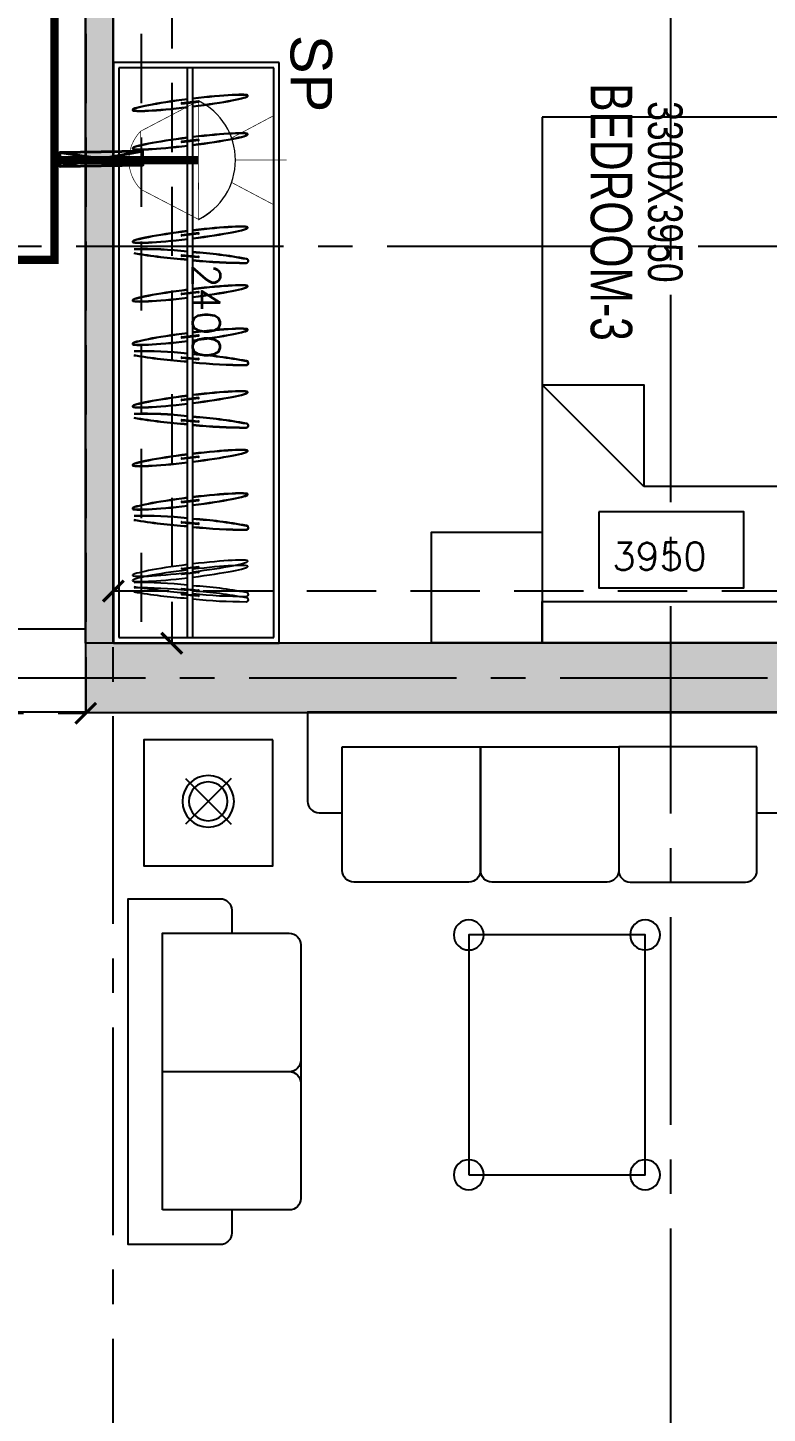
# Model space of a CAD drawing. Header units: millimetres. Extents: x -414464 to 1686, y -90036 to 108605.
# Drawn here: x -107550 to -104875, y -80968 to -75960 of the extents above; entities that cross this region are included whole.
import ezdxf

# ---------------------------------------------------------------- set-up
doc = ezdxf.new("R2010")
doc.units = ezdxf.units.MM
doc.header["$LTSCALE"] = 1000
doc.header["$MEASUREMENT"] = 0
for name, pattern in [('$1$AUDIT_D_120904163729-0', [0]), ('$36$HIDDEN', [0.375, 0.25, -0.125]), ('3BHK-A$1$AUDIT_D_120904163729-0', [0]), ('AUDIT_D_120904163729-0', [0]), ('T8(T9 IS SIMILAR) - DIMENSION & TEXTING$1$( Hidden )', [0.375, 0.25, -0.125]), ('T8(T9 IS SIMILAR) - DIMENSION & TEXTING$1$3BHK-D$0$HIDDEN', [0.375, 0.25, -0.125]), ('T8(T9 IS SIMILAR) - DIMENSION & TEXTING$1$AUDIT_D_120904163729-0', [0]), ('T8(T9 IS SIMILAR) - DIMENSION & TEXTING$1$HIDDEN', [0.375, 0.25, -0.125]), ('T8(T9 IS SIMILAR)$1$$0$HIDDEN', [0.375, 0.25, -0.125]), ('T8_REFUGE COLUMNS$1$CENTER2', [1.125, 0.75, -0.125, 0.125, -0.125])]:
    doc.linetypes.add(name, pattern=pattern)
doc.layers.get('0').update_dxf_attribs({"linetype": 'AUDIT_D_120904163729-0'})
for name, color, linetype in [('$0$A-HATCH -160', 251, '$1$AUDIT_D_120904163729-0'), ('$21$A-DIMENSIONS', 2, '$36$HIDDEN'), ('3BHK-A$1$a-furniture', 8, 'Continuous'), ('3BHK-A$1$A-HATCH -160', 251, '3BHK-A$1$AUDIT_D_120904163729-0'), ('a-rcc', 3, 'Continuous'), ('T8(T9 IS SIMILAR) - DIMENSION & TEXTING$1$A-DIMENSIONS', 2, 'T8(T9 IS SIMILAR) - DIMENSION & TEXTING$1$HIDDEN'), ('T8(T9 IS SIMILAR) - DIMENSION & TEXTING$1$A-FIRE FIGHTING', 7, 'T8(T9 IS SIMILAR) - DIMENSION & TEXTING$1$AUDIT_D_120904163729-0'), ('T8(T9 IS SIMILAR)$1$$6$a-beam 2', 50, 'Continuous'), ('T8(T9 IS SIMILAR)$1$S-BEAM', 20, 'T8(T9 IS SIMILAR)$1$$0$HIDDEN'), ('T8_REFUGE COLUMNS$1$A-CENTERLINE', 193, 'T8_REFUGE COLUMNS$1$CENTER2'), ('T8_REFUGE COLUMNS$1$A-RCC COLS', 3, 'Continuous'), ('T8_TYPICAL COLUMNS$1$A-RCC COLS', 3, 'Continuous')]:
    doc.layers.add(name, color=color, linetype=linetype)
for name, color, linetype, lineweight in [('3BHK-A$1$$1$A-WALL- 160', 6, 'Continuous', 30), ('T8(T9 IS SIMILAR) - DIMENSION & TEXTING$1$a-Text', 4, 'Continuous', 0), ('T8(T9 IS SIMILAR) - DIMENSION & TEXTING$1$a-TEXT -R SIZE', 4, 'Continuous', 0), ('T8(T9 IS SIMILAR) - DIMENSION & TEXTING$1$U-IPD-WS-FIRE', 1, 'Continuous', 40), ('T8(T9 IS SIMILAR) - DIMENSION & TEXTING$1$U-IPD-WS-SP', 1, 'Continuous', 5), ('T8(T9 IS SIMILAR) - DIMENSION & TEXTING$1$U-IPD-WS-TEXT', 7, 'Continuous', 0), ('T8(T9 IS SIMILAR)$1$D&W', 8, 'Continuous', 25)]:
    doc.layers.add(name, color=color, linetype=linetype, lineweight=lineweight)
doc.layers.add('T8(T9 IS SIMILAR) - DIMENSION & TEXTING$1$U-IPD-SP-SLEV-50', color=7, linetype='T8(T9 IS SIMILAR) - DIMENSION & TEXTING$1$3BHK-D$0$HIDDEN', lineweight=40, true_color=0x2f0dd9)
doc.layers.add('T8_REFUGE COLUMNS$1$COL-HATCH', color=7, linetype='Continuous', lineweight=25, true_color=0xa3a3a3)
doc.styles.add('T8(T9 IS SIMILAR) - DIMENSION & TEXTING$1$arial', font='sanss___.ttf')
doc.styles.add('T8(T9 IS SIMILAR) - DIMENSION & TEXTING$1$ARIAL ARROW', font='swisscl.ttf')
doc.styles.add('T8(T9 IS SIMILAR) - DIMENSION & TEXTING$1$Romans 1', font='romans.shx', dxfattribs={"height": 100})
doc.dimstyles.new('T8(T9 IS SIMILAR) - DIMENSION & TEXTING$1$ALPINE S', dxfattribs={"dimscale": 0, "dimtxt": 100, "dimasz": 75, "dimexe": 0, "dimexo": 0, "dimgap": 75, "dimtad": 1, "dimdec": 0, "dimzin": 0, "dimdsep": 46, "dimtxsty": 'T8(T9 IS SIMILAR) - DIMENSION & TEXTING$1$Romans 1', "dimblk": 'T8(T9 IS SIMILAR) - DIMENSION & TEXTING$1$_ArchTick', "dimcen": 0.09, "dimclrd": 256, "dimclre": 256, "dimclrt": 7, "dimadec": 0, "dimazin": 0, "dimtfac": 1, "dimtdec": 0, "dimtofl": 0, "dimtmove": 1, "dimatfit": 0, "dimldrblk": 'T8(T9 IS SIMILAR) - DIMENSION & TEXTING$1$_Open90', "dimfxl": 1, "dimtolj": 1, "dimtzin": 0, "dimarcsym": 0})

# ---------------------------------------------------------------- blocks, each defined once
blk = doc.blocks.new('T8_REFUGE COLUMNS')
at = {"layer": 'T8_REFUGE COLUMNS$1$COL-HATCH', "linetype": 'ByBlock'}
h = blk.add_hatch(color=256, dxfattribs=at)
h.dxf.hatch_style = 1
h.paths.add_polyline_path([(1218412.1, -5714149.9), (1218662.1, -5714149.9), (1218662.1, -5709939.9), (1218412.1, -5709939.9)])
at = {"layer": 'T8_REFUGE COLUMNS$1$A-CENTERLINE'}
for p, q in [((1216977.1, -5728808.5), (1216977.1, -5698299.6)), ((1218537.1, -5714683.2), (1218537.1, -5698573.6)), ((1223527.8, -5712032.4), (1182137.1, -5712032.4)), ((1229551.2, -5714049.9), (1182156.9, -5714049.9))]:
    blk.add_line(p, q, dxfattribs=at)
at = {"layer": 'T8_REFUGE COLUMNS$1$A-RCC COLS', "linetype": 'ByBlock'}
blk.add_lwpolyline([(1218412.1, -5714149.9), (1218662.1, -5714149.9), (1218662.1, -5709939.9), (1218412.1, -5709939.9)], close=True, dxfattribs=at)
blk = doc.blocks.new('T8_TYPICAL COLUMNS')
at = {"layer": 'T8_TYPICAL COLUMNS$1$A-RCC COLS', "linetype": 'ByBlock'}
blk.add_blockref('T8_REFUGE COLUMNS', (0, 0), dxfattribs=at)
blk = doc.blocks.new('3BHK-A$1$A$C0D861C1C')
at = {"layer": '3BHK-A$1$a-furniture', "extrusion": (-0.000159294, 0.000512155, 1)}
for p, q in [((0.7012, 0.3074, -4.6626), (-1.3975, 0.3074, -0.0003)), ((-1.3975, 0.3074, -0.0003), (-1.3975, -0.2926, 0)), ((0.7012, -0.2926, -4.6623), (0.7012, 0.3074, -4.6626)), ((0.6812, 0.2874, -4.6626), (-1.3775, 0.2874, -0.0003)), ((-1.3775, 0.2874, -0.0003), (-1.3775, -0.2726, 0)), ((0.6812, -0.2726, -4.6623), (0.6812, 0.2874, -4.6626)), ((-1.2283, 0.0003, -0.0001), (-1.2231, 0.06, -0.0001)), ((-1.2201, 0.0598, -0.0001), (-1.2253, 0, -0.0001)), ((-1.209, 0.0003, -0.0001), (-1.2038, 0.06, -0.0001)), ((-1.2008, 0.0598, -0.0001), (-1.2061, 0, -0.0001)), ((-1.1426, -0.0001, -0.0001), (-1.1499, 0.0595, -0.0001)), ((-1.1469, 0.0598, -0.0001), (-1.1396, 0.0003, -0.0001)), ((-1.1233, -0.0001, -0.0001), (-1.1306, 0.0595, -0.0001)), ((-1.1276, 0.0598, -0.0001), (-1.1203, 0.0003, -0.0001)), ((-0.9686, 0.0003, -0.0001), (-0.9634, 0.06, -0.0001)), ((-0.9671, 0.0003, -0.0001), (-0.9619, 0.06, -0.0001)), ((-0.9604, 0.0598, -0.0001), (-0.9656, 0, -0.0001)), ((-0.9589, 0.0598, -0.0001), (-0.9641, 0, -0.0001)), ((-0.8829, -0.0001, 0), (-0.8902, 0.0595, -0.0001)), ((-0.8813, -0.0001, 0), (-0.8887, 0.0595, -0.0001)), ((-0.8872, 0.0598, -0.0001), (-0.8799, 0.0003, 0)), ((-0.8857, 0.0598, -0.0001), (-0.8784, 0.0003, 0)), ((-0.726, -0.0001, 0), (-0.7334, 0.0595, -0.0001)), ((-0.7334, 0.0595, -0.0001), (-0.7334, 0.0595, -0.0001)), ((-0.7245, -0.0001, 0), (-0.7318, 0.0595, -0.0001)), ((-0.7318, 0.0595, -0.0001), (-0.7318, 0.0595, -0.0001)), ((-0.7304, 0.0598, -0.0001), (-0.7304, 0.0598, -0.0001)), ((-0.7304, 0.0598, -0.0001), (-0.7231, 0.0003, 0)), ((-0.7288, 0.0598, -0.0001), (-0.7288, 0.0598, -0.0001)), ((-0.7288, 0.0598, -0.0001), (-0.7215, 0.0003, 0)), ((-0.5997, 0.0003, 0), (-0.5944, 0.06, 0)), ((-0.5981, 0.0003, 0), (-0.5929, 0.06, 0)), ((-0.5915, 0.0598, 0), (-0.5967, 0, 0)), ((-0.5899, 0.0598, 0), (-0.5951, 0)), ((-0.5139, -0.0001, 0), (-0.5212, 0.0595, 0)), ((-0.5124, -0.0001, 0), (-0.5197, 0.0595, 0)), ((-0.5183, 0.0598, 0), (-0.511, 0.0003, 0)), ((-0.5167, 0.0598, 0), (-0.5094, 0.0003, 0)), ((-0.3735, 0.0003, -0.0001), (-0.3683, 0.06, -0.0001)), ((-0.372, 0.0003, -0.0001), (-0.3667, 0.06, -0.0001)), ((-0.3653, 0.0598, -0.0001), (-0.3705, 0, -0.0001)), ((-0.3637, 0.0598, -0.0001), (-0.369, 0, -0.0001)), ((-0.2878, -0.0001, 0), (-0.2951, 0.0595, -0.0001)), ((-0.2862, -0.0001, 0), (-0.2935, 0.0595, -0.0001)), ((-0.2921, 0.0598, -0.0001), (-0.2848, 0.0003, 0)), ((-0.2905, 0.0598, -0.0001), (-0.2832, 0.0003, 0)), ((-0.1309, -0.0001, 0), (-0.1382, 0.0595, -0.0001)), ((-0.1382, 0.0595, -0.0001), (-0.1382, 0.0595, -0.0001)), ((-0.1294, -0.0001, 0), (-0.1367, 0.0595, -0.0001)), ((-0.1367, 0.0595, -0.0001), (-0.1367, 0.0595, -0.0001)), ((-0.1352, 0.0598, -0.0001), (-0.1352, 0.0598, -0.0001)), ((-0.1352, 0.0598, -0.0001), (-0.1279, 0.0003, 0)), ((-0.1337, 0.0598, -0.0001), (-0.1337, 0.0598, -0.0001)), ((-0.1337, 0.0598, -0.0001), (-0.1264, 0.0003, 0)), ((-0.0045, 0.0003, 0), (0.0007, 0.06, 0)), ((-0.003, 0.0003, 0), (0.0022, 0.06, 0)), ((0.0037, 0.0598, 0), (-0.0015, 0, 0)), ((0.0052, 0.0598, 0), (0, 0)), ((0.0812, -0.0001, 0), (0.0739, 0.0595, 0)), ((0.0828, -0.0001, 0), (0.0754, 0.0595, 0)), ((0.0769, 0.0598, 0), (0.0842, 0.0003, 0)), ((0.0784, 0.0598, 0), (0.0857, 0.0003, 0)), ((0.4186, -0.0001, 0), (0.4113, 0.0595, 0)), ((0.4202, -0.0001, 0), (0.4128, 0.0595, 0)), ((0.4143, 0.0598, 0), (0.4216, 0.0003, 0)), ((0.4158, 0.0598, 0), (0.4231, 0.0003, 0)), ((0.5577, -0.0001, 0), (0.5504, 0.0595, 0)), ((0.5593, -0.0001, 0), (0.552, 0.0595, 0)), ((0.5534, 0.0598, 0), (0.5607, 0.0003, 0)), ((0.555, 0.0598, 0), (0.5623, 0.0003, 0)), ((-1.3775, 0.0399, -0.0001), (-0.3675, 0.0399, 0)), ((-1.3764, 0.0199, -0.0001), (-0.3664, 0.0199, 0)), ((-0.7823, 0.0399, -0.0001), (0.6812, 0.0399, -4.6624)), ((-0.7813, 0.0199, -0.0001), (0.6812, 0.0199, -4.6624)), ((-0.7231, 0.0003, 0), (-0.7231, 0.0003, 0)), ((-0.7215, 0.0003, 0), (-0.7215, 0.0003, 0)), ((-0.1279, 0.0003, 0), (-0.1279, 0.0003, 0)), ((-0.1264, 0.0003, 0), (-0.1264, 0.0003, 0)), ((-0.726, -0.0001, 0), (-0.726, -0.0001, 0)), ((-0.7245, -0.0001, 0), (-0.7245, -0.0001, 0)), ((-0.1309, -0.0001, 0), (-0.1309, -0.0001, 0)), ((-0.1294, -0.0001, 0), (-0.1294, -0.0001, 0)), ((-1.3975, -0.2926, 0), (0.7012, -0.2926, -4.6623)), ((-1.3775, -0.2726, 0), (0.6812, -0.2726, -4.662))]:
    blk.add_line(p, q, dxfattribs=at)
for centre, radius, start, end in [((0.6884, -0.0896, 0.0001), 1.9282, 170.3383, 176.1495), ((0.7076, -0.0896, 0.0001), 1.9282, 170.3383, 176.1495), ((-2.6492, 0.1996, 0.0001), 1.4508, 353.6789, 1.3108), ((-2.6299, 0.1996, 0.0001), 1.4508, 353.6789, 1.3108), ((0.948, -0.0896, 0.0001), 1.9282, 170.3383, 176.1495), ((0.9496, -0.0896, 0.0001), 1.9282, 170.3383, 176.1495), ((-2.3895, 0.1996, 0.0001), 1.4508, 353.6789, 1.3108), ((-2.388, 0.1996, 0.0001), 1.4508, 353.6789, 1.3108), ((1.317, -0.0896, 0.0001), 1.9282, 170.3383, 176.1495), ((1.3185, -0.0896, 0.0001), 1.9282, 170.3383, 176.1495), ((-2.0205, 0.1996, 0.0001), 1.4508, 353.6789, 1.3108), ((-2.019, 0.1996, 0.0001), 1.4508, 353.6789, 1.3108), ((1.5432, -0.0896), 1.9282, 170.3383, 176.1495), ((1.5447, -0.0896), 1.9282, 170.3383, 176.1495), ((-1.7944, 0.1996), 1.4508, 353.6789, 1.3108), ((-1.7928, 0.1996), 1.4508, 353.6789, 1.3108), ((1.9121, -0.0896), 1.9282, 170.3383, 176.1495), ((1.9137, -0.0896), 1.9282, 170.3383, 176.1495), ((-1.4254, 0.1996), 1.4508, 353.6789, 1.3108), ((-1.4239, 0.1996), 1.4508, 353.6789, 1.3108), ((-1.2216, 0.0599, 0.0001), 0.0015, 355, 175), ((-1.2023, 0.0599, 0.0001), 0.0015, 355, 175), ((-1.1484, 0.0597, 0.0001), 0.0015, 7, 187), ((-1.1291, 0.0597, 0.0001), 0.0015, 7, 187), ((-0.9619, 0.0599, 0.0001), 0.0015, 355, 175), ((-0.9604, 0.0599, 0.0001), 0.0015, 355, 175), ((-0.8887, 0.0597, 0.0001), 0.0015, 7, 187), ((-0.8872, 0.0597, 0.0001), 0.0015, 7, 187), ((-0.7319, 0.0597, 0.0001), 0.0015, 7, 187), ((-0.7303, 0.0597, 0.0001), 0.0015, 7, 187), ((-0.5929, 0.0599, 0.0001), 0.0015, 355, 175), ((-0.5914, 0.0599, 0.0001), 0.0015, 355, 175), ((-0.5198, 0.0597, 0.0001), 0.0015, 7, 187), ((-0.5182, 0.0597, 0.0001), 0.0015, 7, 187), ((-0.3668, 0.0599), 0.0015, 355, 175), ((-0.3652, 0.0599), 0.0015, 355, 175), ((-0.2936, 0.0597), 0.0015, 7, 187), ((-0.292, 0.0597), 0.0015, 7, 187), ((-0.1367, 0.0597), 0.0015, 7, 187), ((-0.1352, 0.0597), 0.0015, 7, 187), ((0.0022, 0.0599), 0.0015, 355, 175), ((0.0037, 0.0599), 0.0015, 355, 175), ((0.0754, 0.0597), 0.0015, 7, 187), ((0.0769, 0.0597), 0.0015, 7, 187), ((0.4128, 0.0596, -0.0001), 0.0015, 7, 187), ((0.4143, 0.0596, -0.0001), 0.0015, 7, 187), ((0.5519, 0.0596, -0.0001), 0.0015, 7, 187), ((0.5535, 0.0596, -0.0001), 0.0015, 7, 187), ((0.682, -0.1757, 0.0001), 1.9301, 174.1834, 179.9166), ((-2.6568, 0.1038, 0.0001), 1.4493, 348.9432, 356.6792), ((0.7012, -0.1757, 0.0001), 1.9301, 174.1834, 179.9166), ((-1.2268, 0.0001, 0.0001), 0.0015, 175, 355), ((-2.6375, 0.1038, 0.0001), 1.4493, 348.9432, 356.6792), ((-1.2076, 0.0001, 0.0001), 0.0015, 175, 355), ((-1.1411, 0.0001, 0.0001), 0.0015, 187, 7), ((-1.1218, 0.0001, 0.0001), 0.0015, 187, 7), ((0.9416, -0.1757, 0.0001), 1.9301, 174.1834, 179.9166), ((0.9432, -0.1757, 0.0001), 1.9301, 174.1834, 179.9166), ((-2.3971, 0.1038, 0.0001), 1.4493, 348.9432, 356.6792), ((-2.3955, 0.1038, 0.0001), 1.4493, 348.9432, 356.6792), ((-0.9671, 0.0001, 0.0001), 0.0015, 175, 355), ((-0.9656, 0.0001, 0.0001), 0.0015, 175, 355), ((-0.8814, 0.0001, 0.0001), 0.0015, 187, 7), ((-0.8799, 0.0001, 0.0001), 0.0015, 187, 7), ((-0.7246, 0.0001, 0.0001), 0.0015, 187, 7), ((-0.723, 0.0001, 0.0001), 0.0015, 187, 7), ((1.3106, -0.1757, 0.0001), 1.9301, 174.1834, 179.9166), ((1.3121, -0.1757, 0.0001), 1.9301, 174.1834, 179.9166), ((-2.0281, 0.1038, 0.0001), 1.4493, 348.9432, 356.6792), ((-2.0266, 0.1038, 0.0001), 1.4493, 348.9432, 356.6792), ((-0.5982, 0.0001, 0.0001), 0.0015, 175, 355), ((-0.5966, 0.0001, 0.0001), 0.0015, 175, 355), ((-0.5124, 0.0001, 0.0001), 0.0015, 187, 7), ((-0.5109, 0.0001, 0.0001), 0.0015, 187, 7), ((1.5368, -0.1757), 1.9301, 174.1834, 179.9166), ((1.5383, -0.1757), 1.9301, 174.1834, 179.9166), ((-1.802, 0.1038), 1.4493, 348.9432, 356.6792), ((-1.8004, 0.1038), 1.4493, 348.9432, 356.6792), ((-0.372, 0.0001), 0.0015, 175, 355), ((-0.3705, 0.0001), 0.0015, 175, 355), ((-0.2863, 0.0001), 0.0015, 187, 7), ((-0.2847, 0.0001), 0.0015, 187, 7), ((-0.1294, 0.0001), 0.0015, 187, 7), ((-0.1279, 0.0001), 0.0015, 187, 7), ((1.9057, -0.1757), 1.9301, 174.1834, 179.9166), ((1.9073, -0.1757), 1.9301, 174.1834, 179.9166), ((-1.433, 0.1038), 1.4493, 348.9432, 356.6792), ((-1.4314, 0.1038), 1.4493, 348.9432, 356.6792), ((-0.003, 0.0001), 0.0015, 175, 355), ((-0.0015, 0.0001), 0.0015, 175, 355), ((0.0827, 0.0001), 0.0015, 187, 7), ((0.0842, 0.0001), 0.0015, 187, 7), ((0.4201, 0.0001, -0.0001), 0.0015, 187, 7), ((0.4216, 0.0001, -0.0001), 0.0015, 187, 7), ((0.5592, 0.0001, -0.0001), 0.0015, 187, 7), ((0.5608, 0.0001, -0.0001), 0.0015, 187, 7), ((-1.2413, -0.1737, 0.0001), 0.00691, 173.3258, 356.6742), ((-1.222, -0.1737, 0.0001), 0.00691, 173.3258, 356.6742), ((-0.9816, -0.1737, 0.0001), 0.00691, 173.3258, 356.6742), ((-0.98, -0.1737, 0.0001), 0.00691, 173.3258, 356.6742), ((-0.6126, -0.1737, 0.0001), 0.00691, 173.3258, 356.6742), ((-0.6111, -0.1737, 0.0001), 0.00691, 173.3258, 356.6742), ((-0.3865, -0.1737), 0.00691, 173.3258, 356.6742), ((-0.3849, -0.1737), 0.00691, 173.3258, 356.6742), ((-0.0175, -0.1737), 0.00691, 173.3258, 356.6742), ((-0.0159, -0.1737), 0.00691, 173.3258, 356.6742)]:
    blk.add_arc(centre, radius, start, end, dxfattribs=at)
for centre, start_param, end_param in [((-1.1456, 0.0247, -0.0001), 1.633749, 4.633301), ((-1.1264, 0.0247, -0.0001), 1.633749, 4.633301), ((-0.8859, 0.0247, -0.0001), 1.633749, 4.633301), ((-0.8844, 0.0247, -0.0001), 1.633749, 4.633301), ((-0.7291, 0.0247, 0), 1.633749, 4.633301), ((-0.7275, 0.0247, 0), 1.633749, 4.633301), ((-0.517, 0.0247, 0), 1.633749, 4.633301), ((-0.5154, 0.0247, 0), 1.633749, 4.633301), ((-0.2908, 0.0247, -0.0001), 1.633749, 4.633301), ((-0.2893, 0.0247, -0.0001), 1.633749, 4.633301), ((-0.134, 0.0247, 0), 1.633749, 4.633301), ((-0.1324, 0.0247, 0), 1.633749, 4.633301), ((0.0782, 0.0247, 0), 1.633749, 4.633301), ((0.0797, 0.0247, 0), 1.633749, 4.633301), ((0.4156, 0.0247, 0), 1.633749, 4.633301), ((0.4171, 0.0247, 0), 1.633749, 4.633301), ((0.5547, 0.0247, 0), 1.633749, 4.633301), ((0.5562, 0.0247, 0), 1.633749, 4.633301), ((-1.1468, 0.0347, -0.0001), -1.509644, 1.493508), ((-1.1276, 0.0347, -0.0001), -1.509644, 1.493508), ((-0.8872, 0.0347, -0.0001), -1.509644, 1.493508), ((-0.8856, 0.0347, -0.0001), -1.509644, 1.493508), ((-0.7303, 0.0347, 0), -1.509644, 1.493508), ((-0.7288, 0.0347, 0), -1.509644, 1.493508), ((-0.5182, 0.0347, 0), -1.509644, 1.493508), ((-0.5166, 0.0347, 0), -1.509644, 1.493508), ((-0.292, 0.0347, -0.0001), -1.509644, 1.493508), ((-0.2905, 0.0347, -0.0001), -1.509644, 1.493508), ((-0.1352, 0.0347, 0), -1.509644, 1.493508), ((-0.1336, 0.0347, 0), -1.509644, 1.493508), ((0.0769, 0.0347, 0), -1.509644, 1.493508), ((0.0785, 0.0347, 0), -1.509644, 1.493508), ((0.4143, 0.0346, 0), -1.509644, 1.493508), ((0.4159, 0.0346, 0), -1.509644, 1.493508), ((0.5535, 0.0346, 0), -1.509644, 1.493508), ((0.555, 0.0346, 0), -1.509644, 1.493508)]:
    blk.add_ellipse(centre, major_axis=(0.0262, -0.2136, 0.0001), ratio=0.065707, start_param=start_param, end_param=end_param, dxfattribs=at)
blk = doc.blocks.new('3BHK-A$1$A$C14560F67')
at = {"layer": '3BHK-A$1$a-furniture'}
blk.add_line((0.5652, -0.3989, 0), (0.5652, -1.831, 0), dxfattribs=at)
blk.add_line((0.5652, -0.3989, 0), (0.5652, -1.831, 0), dxfattribs=at)
at = {"layer": '3BHK-A$1$a-furniture', "extrusion": (-5.35108e-08, -9.26804e-08, 1)}
for points in [[(0.4, -0.3989), (0, -0.3989), (0, 0.0011), (0.4, 0.0011)], [(0.4, -0.3989), (0, -0.3989), (0, 0.0011), (0.4, 0.0011)], [(0.15, -0.3989), (0, -0.3989), (0, -2.1989), (0.15, -2.1989)], [(1.9, -2.1989), (0.15, -2.1989), (0.15, -0.3989), (1.9, -0.3989)], [(1.9, -2.1989), (0.15, -2.1989), (0.15, -0.3989), (1.9, -0.3989)], [(0.4738, -0.604), (0.1988, -0.604), (0.1988, -1.129), (0.4738, -1.129)], [(0.4738, -0.604), (0.1988, -0.604), (0.1988, -1.129), (0.4738, -1.129)], [(0.4738, -1.9938), (0.1988, -1.9938), (0.1988, -1.4688), (0.4738, -1.4688)], [(0.4738, -1.9938), (0.1988, -1.9938), (0.1988, -1.4688), (0.4738, -1.4688)], [(0.5652, -1.831), (0.9332, -2.1989), (0.9332, -1.831)], [(0.5652, -1.831), (0.9332, -2.1989), (0.9332, -1.831)]]:
    blk.add_lwpolyline(points, close=True, dxfattribs=at)
at = {"layer": '3BHK-A$1$a-furniture', "extrusion": (-5.35108e-08, 9.26804e-08, 1), "elevation": 0}
blk.add_lwpolyline([(0.4, -2.1989), (0, -2.1989), (0, -2.5989), (0.4, -2.5989)], close=True, dxfattribs=at)
blk = doc.blocks.new('3BHK-A')
at = {"layer": '3BHK-A$1$A-HATCH -160', "linetype": 'ByBlock'}
h = blk.add_hatch(dxfattribs=at)
h.set_pattern_fill('ZIGZAG', color=256, scale=250)
h.set_pattern_definition([(9e-15, (1e-08, 0), (31.25, 31.25), [31.25, -31.25]), (90, (31.25, 0), (-31.25, 31.25), [31.25, -31.25])])
h.paths.add_polyline_path([(1185182.8, -5714749.5), (1186532.7, -5714749.5), (1186532.7, -5714149.5), (1186632.7, -5714149.5), (1186632.7, -5714749.5), (1188712.7, -5714749.5), (1188712.7, -5714049.5), (1189032.5, -5714049.5), (1189032.5, -5714149.5), (1188812.7, -5714149.5), (1188812.7, -5715449.5), (1189032.5, -5715449.5), (1189032.5, -5715549.5), (1188712.7, -5715549.5), (1188712.7, -5714849.5), (1186632.7, -5714849.5), (1186632.7, -5715664.5), (1186532.7, -5715664.5), (1186532.7, -5714849.5), (1185182.8, -5714849.5)])
h.paths.add_polyline_path([(1185182.8, -5713249.5), (1185782.7, -5713249.5), (1185782.7, -5713149.5), (1185182.8, -5713149.5)])
h.paths.add_polyline_path([(1186532.7, -5710699.5), (1186632.7, -5710699.5), (1186632.7, -5713249.5), (1186532.7, -5713249.5)])
h.paths.add_polyline_path([(1186532.7, -5717399.5), (1186632.7, -5717399.5), (1186632.7, -5716414.5), (1186532.7, -5716414.5)])
h.paths.add_polyline_path([(1194902.2, -5715375), (1194082.3, -5715375), (1194082.3, -5715475), (1194902.2, -5715475)])
h.paths.add_polyline_path([(1195782.2, -5715375), (1196682.2, -5715375), (1196682.2, -5715475), (1195782.2, -5715475)])
h.paths.add_polyline_path([(1194132.5, -5714149.9), (1196532.4, -5714149.9), (1196532.4, -5714049.9), (1194132.5, -5714049.9)])
h.paths.add_polyline_path([(1197432.4, -5711800.2), (1197532.4, -5711800.2), (1197532.4, -5714149.9), (1197432.4, -5714149.9)])
h.paths.add_polyline_path([(1198282.4, -5714149.9), (1198958.7, -5714149.9), (1198958.7, -5714049.9), (1198282.4, -5714049.9)])
h.paths.add_polyline_path([(1196871.9, -5720208.6), (1196082.2, -5720209.7), (1196082.3, -5720109.7), (1196082.2, -5720109.7), (1196182.2, -5720109.7), (1196871.9, -5720108.6)])
h.paths.add_polyline_path([(1193397.2, -5709939.9), (1193882.3, -5709939.6), (1193882.3, -5710040.1), (1193397.3, -5710040.1)])
h.paths.add_polyline_path([(1186632.7, -5708554.7), (1187192.3, -5708554.8), (1187192.3, -5708654.7), (1186632.7, -5708654.7)])
h.paths.add_polyline_path([(1194182.3, -5715724), (1194082.3, -5715724), (1194082.3, -5715474), (1194182.3, -5715474)])
at = {"layer": '3BHK-A$1$$1$A-WALL- 160', "linetype": 'ByBlock'}
for p, q in [((1194132.4, -5714049.9, 0), (1196532.4, -5714049.9, 0)), ((1194132.5, -5714149.9, -0.5), (1196532.4, -5714149.9, 0))]:
    blk.add_line(p, q, dxfattribs=at)
at = {"layer": '3BHK-A$1$a-furniture'}
for p, q in [((1193269.3, -5712262.9, 0), (1193269.3, -5712679.6, 0)), ((1193269.3, -5712762.9, 0), (1193269.3, -5713179.6, 0)), ((1192584, -5713871.1, 0), (1192584, -5713412.8, 0)), ((1192584, -5713871.1, 0), (1192584, -5713412.8, 0)), ((1193643.4, -5713788.5, 0), (1193478.4, -5713623.5, 0)), ((1193643.4, -5713623.5, 0), (1193478.4, -5713788.5, 0))]:
    blk.add_line(p, q, dxfattribs=at)
at = {"layer": '3BHK-A$1$a-furniture', "elevation": 0}
for points in [[(1193519.3, -5711721.3), (1193519.3, -5711637.9, -0.414214), (1193561, -5711596.3), (1193883.3, -5711596.3), (1193883.3, -5713346.3), (1193560.9, -5713346.3, -0.414214), (1193519.3, -5713304.6), (1193519.3, -5713221.3)], [(1192084, -5713621.1), (1192000.6, -5713621.1, 0.414214), (1191959, -5713662.8), (1191959, -5713996.1), (1193209, -5713996.1), (1193209, -5713662.8, 0.414214), (1193167.3, -5713621.1), (1193084, -5713621.1)]]:
    blk.add_lwpolyline(points, format="xyb", dxfattribs=at)
for points in [[(1193758.3, -5711721.3), (1193758.3, -5712221.3), (1193311, -5712221.3, -0.414214), (1193269.3, -5712179.6), (1193269.3, -5711762.9, -0.414214), (1193311, -5711721.3)], [(1193758.3, -5712721.3), (1193758.3, -5712221.3), (1193311, -5712221.3, 0.414214), (1193269.3, -5712262.9), (1193269.3, -5712679.6, 0.414214), (1193310.9, -5712721.3)], [(1193758.3, -5713221.3), (1193758.3, -5712721.3), (1193310.9, -5712721.3, 0.414214), (1193269.3, -5712762.9), (1193269.3, -5713179.6, 0.414214), (1193310.9, -5713221.3)], [(1192084, -5713871.1), (1193084, -5713871.1), (1193084, -5713412.8, 0.414214), (1193042.3, -5713371.1), (1192125.6, -5713371.1, 0.414214), (1192084, -5713412.8)]]:
    blk.add_lwpolyline(points, format="xyb", close=True, dxfattribs=at)
for points in [[(1192211.3, -5712763.7), (1192211.3, -5712125.7), (1193078, -5712125.7), (1193077.9, -5712763.7)], [(1193783.3, -5713472.7), (1193783.3, -5713939.3), (1193327.6, -5713939.3), (1193327.6, -5713472.6)]]:
    blk.add_lwpolyline(points, close=True, dxfattribs=at)
at = {"layer": '3BHK-A$1$a-furniture'}
for centre, radius in [((1192211.3, -5712125.7, -0.6), 54.2), ((1193078, -5712125.7, -0.6), 54.2), ((1192211.3, -5712763.7, -0.6), 54.2), ((1193077.9, -5712763.7, -0.6), 54.2), ((1193560.9, -5713706, -0.6), 93.3), ((1193560.9, -5713706, -0.6), 70)]:
    blk.add_circle(centre, radius, dxfattribs=at)
for centre, start, end in [((1193310.9, -5712679.6, -0.6), 179.9983, 269.9983), ((1192542.3, -5713412.8, -0.6), 359.9983, 89.9983), ((1192625.6, -5713412.8, -0.6), 89.9987, 179.9987)]:
    blk.add_arc(centre, 41.7, start, end, dxfattribs=at)
at = {"layer": '3BHK-A$1$a-furniture', "color": 1, "linetype": 'Continuous', "extrusion": (0, 0, -1), "xscale": -1000.000000000002, "yscale": 1000.000000000002, "zscale": -1000.000000000002, "rotation": 0.001493539814161564}
blk.add_blockref('3BHK-A$1$A$C14560F67', (-1194133.3, -5710299.4, 0), dxfattribs=at)
at = {"layer": '3BHK-A$1$a-furniture', "xscale": -999.9999999999901, "yscale": 999.9999999999901, "zscale": 999.9999999999948, "rotation": 179.9985037356297}
blk.add_blockref('3BHK-A$1$A$C0D861C1C', (1195530.5, -5713741.4, 0), dxfattribs=at)
blk = doc.blocks.new('T8(T9 IS SIMILAR) - DIMENSION & TEXTING$1$_ArchTick')
at = {"color": 0, "linetype": 'ByBlock', "const_width": 0.15}
blk.add_lwpolyline([(-0.5, -0.5), (0.5, 0.5)], dxfattribs=at)
blk = doc.blocks.new('*D1510')
at = {"layer": 'T8(T9 IS SIMILAR) - DIMENSION & TEXTING$1$A-DIMENSIONS', "linetype": 'T8(T9 IS SIMILAR) - DIMENSION & TEXTING$1$HIDDEN', "lineweight": -2, "transparency": 16777216}
for p, q in [((1218379.3, -5710098.8), (1218223.6, -5710098.8)), ((1218379.3, -5714048.8), (1218223.6, -5714048.8))]:
    blk.add_line(p, q, dxfattribs=at)
at = {"layer": 'T8(T9 IS SIMILAR) - DIMENSION & TEXTING$1$A-DIMENSIONS', "lineweight": -2, "transparency": 16777216}
blk.add_line((1218223.6, -5710098.8), (1218223.6, -5714048.8), dxfattribs=at)
at = {"layer": 'T8(T9 IS SIMILAR) - DIMENSION & TEXTING$1$A-DIMENSIONS', "linetype": 'ByBlock', "lineweight": -2, "transparency": 16777216, "xscale": 75, "yscale": 75, "zscale": 75}
for p, rotation in [((1218223.6, -5710098.8), 90), ((1218223.6, -5714048.8), 270)]:
    blk.add_blockref('T8(T9 IS SIMILAR) - DIMENSION & TEXTING$1$_ArchTick', p, dxfattribs=dict(at, rotation=rotation))
at = {"layer": 'T8(T9 IS SIMILAR) - DIMENSION & TEXTING$1$A-DIMENSIONS', "color": 7, "linetype": 'ByBlock', "transparency": 16777216, "insert": (1218098.6, -5712073.8), "char_height": 100, "attachment_point": 5, "rotation": 90, "style": 'T8(T9 IS SIMILAR) - DIMENSION & TEXTING$1$Romans 1'}
blk.add_mtext('\\A1;3950', dxfattribs=at)
blk = doc.blocks.new('T8(T9 IS SIMILAR) - DIMENSION & TEXTING$1$_Open90')
at = {"color": 0, "linetype": 'ByBlock', "lineweight": -2}
for p, q in [((0, 0), (-1, 0)), ((-0.5, 0.5), (0, 0)), ((0, 0), (-0.5, -0.5))]:
    blk.add_line(p, q, dxfattribs=at)
blk = doc.blocks.new('*D1512')
at = {"layer": 'T8(T9 IS SIMILAR) - DIMENSION & TEXTING$1$A-DIMENSIONS', "linetype": 'T8(T9 IS SIMILAR) - DIMENSION & TEXTING$1$HIDDEN', "lineweight": -2, "transparency": 16777216}
for p, q in [((1216012.3, -5714048.8), (1216012.3, -5713837.8)), ((1218412.3, -5714048.8), (1218412.3, -5713837.8))]:
    blk.add_line(p, q, dxfattribs=at)
at = {"layer": 'T8(T9 IS SIMILAR) - DIMENSION & TEXTING$1$A-DIMENSIONS', "lineweight": -2, "transparency": 16777216}
blk.add_line((1216012.3, -5713837.8), (1218412.3, -5713837.8), dxfattribs=at)
at = {"layer": 'T8(T9 IS SIMILAR) - DIMENSION & TEXTING$1$A-DIMENSIONS', "linetype": 'ByBlock', "lineweight": -2, "transparency": 16777216, "xscale": 75, "yscale": 75, "zscale": 75, "rotation": 180}
blk.add_blockref('T8(T9 IS SIMILAR) - DIMENSION & TEXTING$1$_ArchTick', (1216012.3, -5713837.8), dxfattribs=at)
at = {"layer": 'T8(T9 IS SIMILAR) - DIMENSION & TEXTING$1$A-DIMENSIONS', "linetype": 'ByBlock', "lineweight": -2, "transparency": 16777216, "xscale": 75, "yscale": 75, "zscale": 75}
blk.add_blockref('T8(T9 IS SIMILAR) - DIMENSION & TEXTING$1$_ArchTick', (1218412.3, -5713837.8), dxfattribs=at)
at = {"layer": 'T8(T9 IS SIMILAR) - DIMENSION & TEXTING$1$A-DIMENSIONS', "color": 7, "linetype": 'ByBlock', "transparency": 16777216, "insert": (1217212.3, -5713712.8), "char_height": 100, "attachment_point": 5, "style": 'T8(T9 IS SIMILAR) - DIMENSION & TEXTING$1$Romans 1'}
blk.add_mtext('\\A1;2400', dxfattribs=at)
blk = doc.blocks.new('T8(T9 IS SIMILAR) - DIMENSION & TEXTING$1$SIDE SPRINKLER')
at = {"layer": 'T8(T9 IS SIMILAR) - DIMENSION & TEXTING$1$U-IPD-WS-SP', "const_width": 3, "elevation": 0}
for points in [[(-6847.2, -87791.6), (-7102.7, -87925.5)], [(-6700.4, -87955.9), (-6510.2, -87854.9)], [(-6683.5, -88053.8), (-6456.1, -88053.8)], [(-6700.2, -88152.7), (-6509.9, -88253.3)], [(-6847.2, -88315.9), (-7102.7, -88183.1)]]:
    blk.add_lwpolyline(points, dxfattribs=at)
for points in [[(-6847.2, -87791.6, 0.000405), (-6846.7, -88316.2, 0.623274), (-6846.7, -87792.3, 0.617961)], [(-7102.7, -87925.2, 0.001274), (-7102.7, -88183.1, -0.409371), (-7102.7, -87925.2, -0.617961)]]:
    blk.add_lwpolyline(points, format="xyb", dxfattribs=at)
at = {"layer": 'T8(T9 IS SIMILAR) - DIMENSION & TEXTING$1$U-IPD-WS-SP'}
for centre, start, end in [((-6975.2, -88053.8), 296.03868, 63.96132), ((-6975.2, -88053.8), 0, 63.96132), ((-6975.2, -88054.2), 296.13155, 0.09287)]:
    blk.add_arc(centre, 291.8, start, end, dxfattribs=at)
blk = doc.blocks.new('T8(T9 IS SIMILAR) - DIMENSION & TEXTING$1$A$C7A147FD6')
at = {"layer": 'T8(T9 IS SIMILAR) - DIMENSION & TEXTING$1$U-IPD-SP-SLEV-50', "linetype": 'ByBlock', "elevation": -0.5}
blk.add_lwpolyline([(9186.6, 1130.9), (9181.9, 1430.8), (9231.9, 1431.6), (9236.6, 1131.6), (9186.6, 1130.9), (9231.9, 1431.6), (9236.6, 1131.6), (9181.9, 1430.8)], dxfattribs=at)
at = {"layer": 'T8(T9 IS SIMILAR) - DIMENSION & TEXTING$1$U-IPD-WS-FIRE', "color": 241, "linetype": 'T8(T9 IS SIMILAR) - DIMENSION & TEXTING$1$( Hidden )', "ltscale": 2, "const_width": 30}
for points, elevation in [([(15392.2, 3510.8), (15222.1, 3510.8), (15222.1, -1346.4), (14768.2, -1346.4), (14768.2, -2147.3), (11278, -2147.3), (11278, -1175.2), (10838.4, -1175.2), (10838.4, -353), (9573.9, -353), (9573.9, 86.8), (9573.9, 1112.5), (-6794.4, 1112.5)], -0.6), ([(9214.2, 1123.6), (9214, 1632.7)], -0.5)]:
    blk.add_lwpolyline(points, dxfattribs=dict(at, elevation=elevation))
at = {"layer": 'T8(T9 IS SIMILAR) - DIMENSION & TEXTING$1$U-IPD-WS-FIRE', "xscale": 0.8162240268536692, "yscale": 0.8162240268536692, "zscale": 0.8162240268536692, "rotation": 89.99999999999993}
blk.add_blockref('T8(T9 IS SIMILAR) - DIMENSION & TEXTING$1$SIDE SPRINKLER', (-62657.7, 7221.5, -0.5), dxfattribs=at)
at = {"layer": 'T8(T9 IS SIMILAR) - DIMENSION & TEXTING$1$U-IPD-WS-TEXT', "insert": (9040.9, 2115.8, -1.3), "char_height": 150, "attachment_point": 3, "rotation": 359.9975, "style": 'T8(T9 IS SIMILAR) - DIMENSION & TEXTING$1$arial'}
blk.add_mtext_dynamic_manual_height_columns('SP', width=0.382, gutter_width=0.75, heights=[0], dxfattribs=at)
blk = doc.blocks.new('*D1286')
at = {"layer": 'T8(T9 IS SIMILAR) - DIMENSION & TEXTING$1$A-DIMENSIONS', "linetype": 'T8(T9 IS SIMILAR) - DIMENSION & TEXTING$1$HIDDEN', "lineweight": -2, "transparency": 16777216}
for p, q in [((1218462.3, -5714148.9), (1218665.6, -5714148.9)), ((1218462.3, -5715374), (1218665.6, -5715374))]:
    blk.add_line(p, q, dxfattribs=at)
at = {"layer": 'T8(T9 IS SIMILAR) - DIMENSION & TEXTING$1$A-DIMENSIONS', "lineweight": -2, "transparency": 16777216}
blk.add_line((1218665.6, -5715374), (1218665.6, -5714148.9), dxfattribs=at)
at = {"layer": 'T8(T9 IS SIMILAR) - DIMENSION & TEXTING$1$A-DIMENSIONS', "linetype": 'ByBlock', "lineweight": -2, "transparency": 16777216, "xscale": 75, "yscale": 75, "zscale": 75}
for p, rotation in [((1218665.6, -5714148.9), 90), ((1218665.6, -5715374), 270)]:
    blk.add_blockref('T8(T9 IS SIMILAR) - DIMENSION & TEXTING$1$_ArchTick', p, dxfattribs=dict(at, rotation=rotation))
at = {"layer": 'T8(T9 IS SIMILAR) - DIMENSION & TEXTING$1$A-DIMENSIONS', "color": 7, "linetype": 'ByBlock', "transparency": 16777216, "insert": (1218540.6, -5714761.4), "char_height": 100, "attachment_point": 5, "rotation": 90, "style": 'T8(T9 IS SIMILAR) - DIMENSION & TEXTING$1$Romans 1'}
blk.add_mtext('\\A1;1225', dxfattribs=at)
blk = doc.blocks.new('T8(T9 IS SIMILAR) - DIMENSION & TEXTING')
at = {"layer": 'T8(T9 IS SIMILAR) - DIMENSION & TEXTING$1$A-FIRE FIGHTING', "linetype": 'ByBlock'}
blk.add_blockref('T8(T9 IS SIMILAR) - DIMENSION & TEXTING$1$A$C7A147FD6', (1207452.3, -5715374), dxfattribs=at)
at = {"layer": 'T8(T9 IS SIMILAR) - DIMENSION & TEXTING$1$a-Text', "style": 'T8(T9 IS SIMILAR) - DIMENSION & TEXTING$1$ARIAL ARROW'}
blk.add_text('BEDROOM-3', height=150, dxfattribs=at).set_placement((1216388, -5712322.4))
at = {"layer": 'T8(T9 IS SIMILAR) - DIMENSION & TEXTING$1$a-TEXT -R SIZE', "color": 2, "style": 'T8(T9 IS SIMILAR) - DIMENSION & TEXTING$1$ARIAL ARROW'}
blk.add_text('3300X3950', height=125, dxfattribs=at).set_placement((1216453.3, -5712115.1))
at = {"layer": 'T8(T9 IS SIMILAR) - DIMENSION & TEXTING$1$A-DIMENSIONS', "linetype": 'ByBlock'}
for base, p1, p2, angle, picture, middle in [((1218223.6, -5714048.8), (1218379.3, -5710098.8), (1218379.3, -5714048.8), 270, '*D1510', (1218098.6, -5712073.8)), ((1218665.6, -5714148.9), (1218462.3, -5715374), (1218462.3, -5714148.9), 90, '*D1286', (1218540.6, -5714761.4))]:
    dim = blk.add_linear_dim(base=base, p1=p1, p2=p2, angle=angle, dimstyle='T8(T9 IS SIMILAR) - DIMENSION & TEXTING$1$ALPINE S', override={"dimscale": 1, "dimfxl": 5, "dimarcsym": 1}, dxfattribs=at)
    dim.commit()
    dim.dimension.update_dxf_attribs({"geometry": picture, "text_midpoint": middle})
dim = blk.add_linear_dim(base=(1218412.3, -5713837.8), p1=(1216012.3, -5714048.8), p2=(1218412.3, -5714048.8), dimstyle='T8(T9 IS SIMILAR) - DIMENSION & TEXTING$1$ALPINE S', override={"dimscale": 1, "dimfxl": 5, "dimarcsym": 1}, dxfattribs=at)
dim.commit()
dim.dimension.update_dxf_attribs({"geometry": '*D1512', "text_midpoint": (1217212.3, -5713712.8)})
blk = doc.blocks.new('T8(T9 IS SIMILAR)')
at = {"layer": 'T8(T9 IS SIMILAR)$1$D&W', "linetype": 'ByBlock'}
blk.add_blockref('T8_TYPICAL COLUMNS', (0, 0), dxfattribs=at)
at = {"layer": 'T8(T9 IS SIMILAR)$1$D&W', "linetype": 'ByBlock', "xscale": -1}
blk.add_blockref('3BHK-A', (2412544.6, 0, 0.5), dxfattribs=at)
at = {"layer": 'T8(T9 IS SIMILAR)$1$$6$a-beam 2', "linetype": 'ByBlock'}
blk.add_blockref('T8(T9 IS SIMILAR) - DIMENSION & TEXTING', (0, 0), dxfattribs=at)
at = {"layer": 'T8(T9 IS SIMILAR)$1$S-BEAM'}
for p, q in [((1213585, -5713948.6, -0.3), (1218411.3, -5713948.2, -0.5)), ((1213585, -5714148.6, -0.3), (1218411.3, -5714148.2, -0.5)), ((1218361.4, -5714148.8, -0.5), (1218361.5, -5717169.2, -0.5)), ((1218661.5, -5714153.1, -0.5), (1218661.5, -5717173.5, -0.5))]:
    blk.add_line(p, q, dxfattribs=at)
blk = doc.blocks.new('A$C48506478')
at = {"layer": '$21$A-DIMENSIONS', "linetype": 'ByBlock'}
blk.add_blockref('T8(T9 IS SIMILAR)', (-1195542.6, 5727884.6), dxfattribs=at)
at = {"layer": '$0$A-HATCH -160', "linetype": 'ByBlock'}
blk.add_blockref('T8(T9 IS SIMILAR) - DIMENSION & TEXTING', (-1195542.6, 5727884.6), dxfattribs=at)

msp = doc.modelspace()

# ---------------------------------------------------------------- block references
at = {"layer": 'a-rcc', "linetype": 'ByBlock', "rotation": 270}
msp.add_blockref('A$C48506478', (-121076, -55315.3, 0), dxfattribs=at)

doc.saveas('drawing.dxf')
